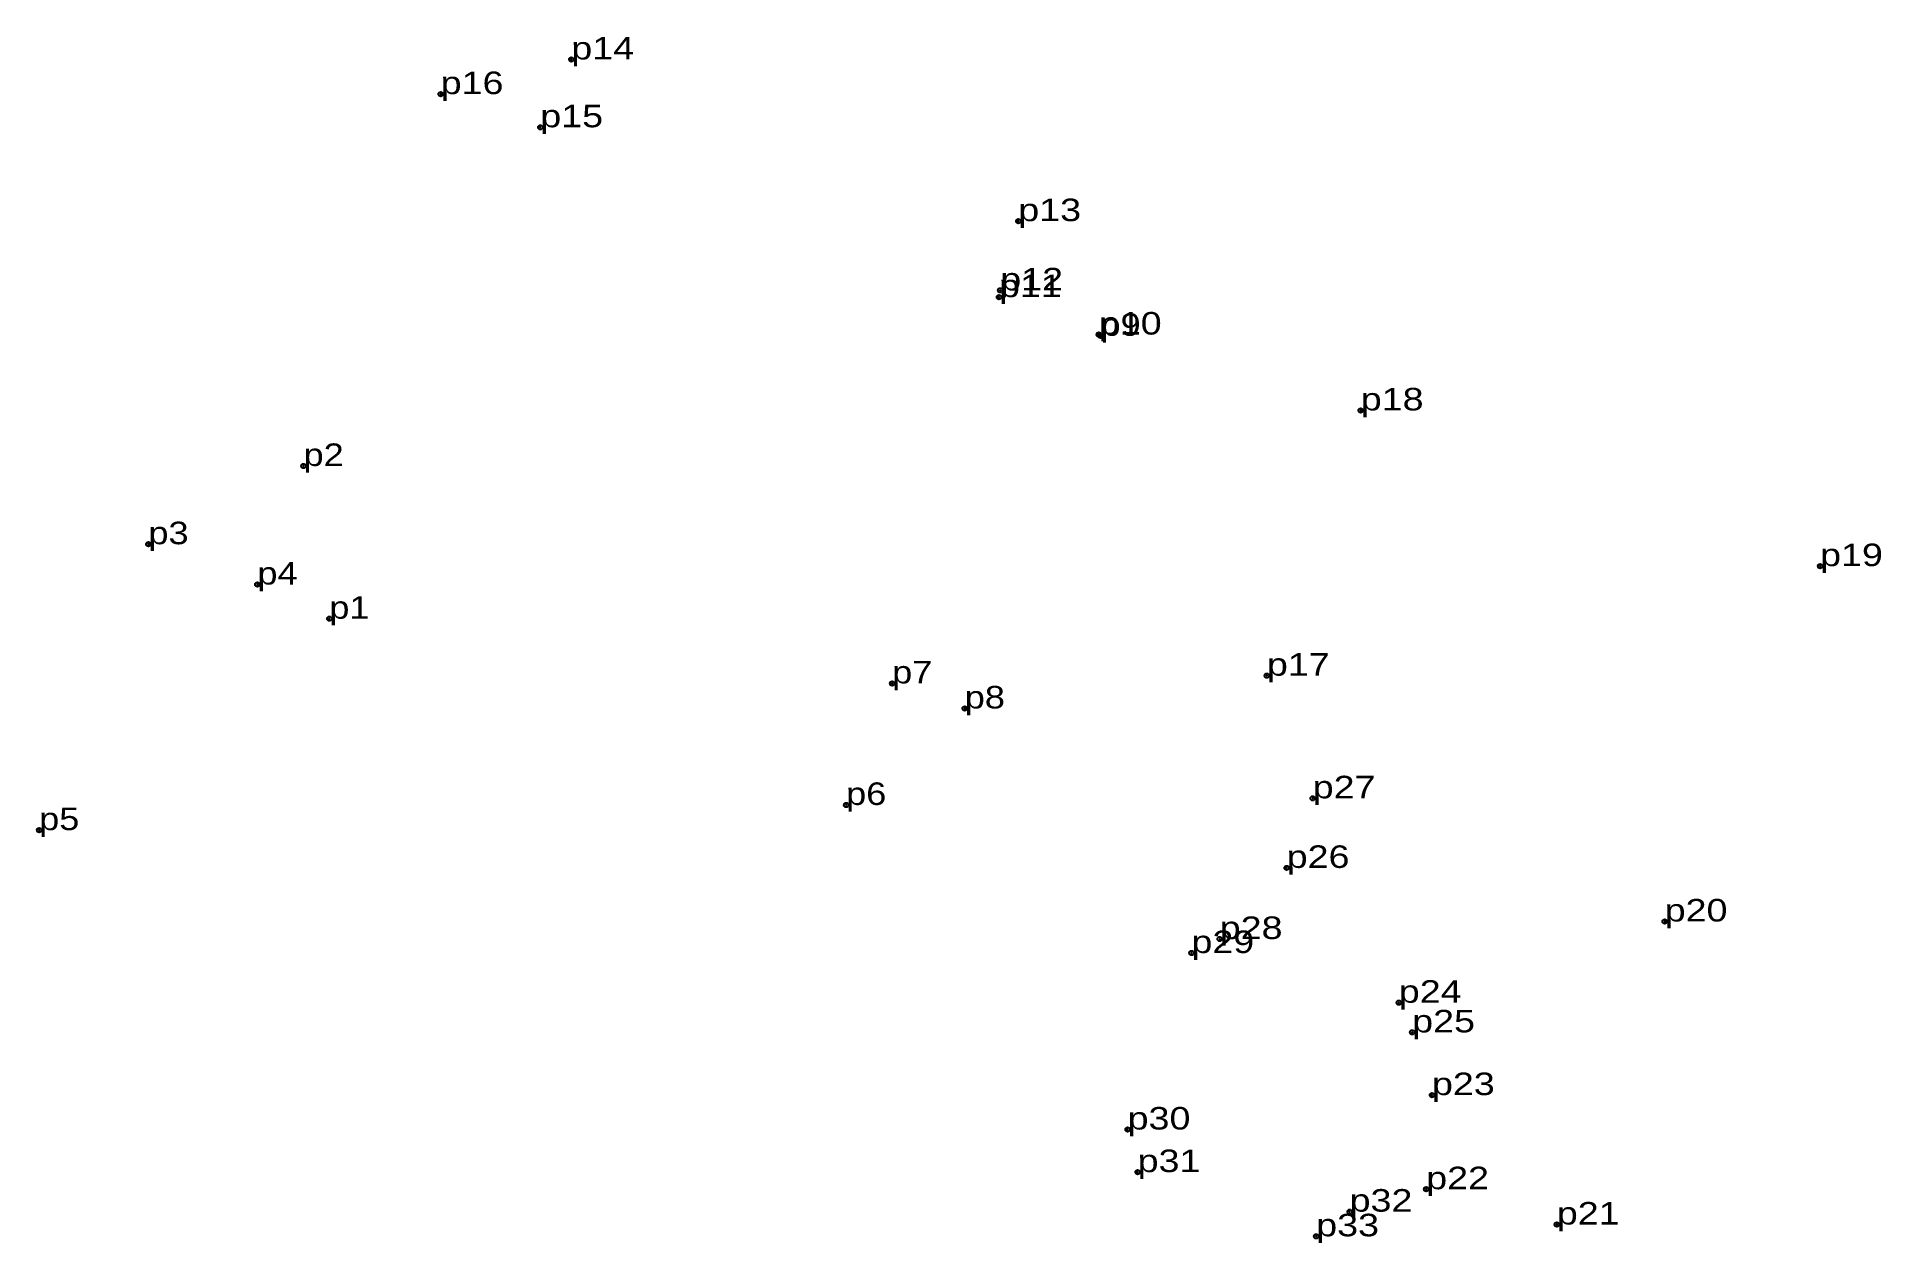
# Model space of a CAD drawing. Header units: metres. Extents: x 536657 to 536804, y 1837563 to 1837660.
import ezdxf

# ---------------------------------------------------------------- set-up
doc = ezdxf.new("R2010")
doc.units = ezdxf.units.M
doc.header["$LTSCALE"] = 0.72
doc.header["$PDMODE"] = 32
doc.header["$PDSIZE"] = 0.36
doc.layers.add('12', color=7, linetype='Continuous')
doc.layers.add('7', color=7, linetype='Continuous')

msp = doc.modelspace()

# ---------------------------------------------------------------- linework, layer by layer
at = {"layer": '7'}
for p in [(536699.6, 1837657.89), (536689.16, 1837655.12), (536697.12, 1837652.47), (536735.32, 1837644.97), (536733.88, 1837639.44), (536733.78, 1837638.9), (536741.76, 1837635.91), (536741.89, 1837635.81), (536762.69, 1837629.85), (536678.2, 1837625.41), (536665.8, 1837619.16), (536799.4, 1837617.41), (536674.51, 1837615.94), (536680.26, 1837613.21), (536725.24, 1837608.04), (536755.19, 1837608.66), (536731.04, 1837606.04), (536721.56, 1837598.33), (536758.85, 1837598.86), (536657.07, 1837596.32), (536756.77, 1837593.3), (536786.98, 1837589.02), (536751.42, 1837587.62), (536749.16, 1837586.5), (536765.73, 1837582.53), (536766.8, 1837580.16), (536768.38, 1837575.15), (536744.06, 1837572.4), (536744.86, 1837569), (536767.92, 1837567.63), (536761.8, 1837565.84), (536759.13, 1837563.87), (536778.36, 1837564.81)]:
    msp.add_point(p, dxfattribs=at)

# ---------------------------------------------------------------- texts
at = {"layer": '12'}
for s, width, p in [('p14', 1.25, (536699.6, 1837657.89)), ('p16', 1.25, (536689.16, 1837655.12)), ('p15', 1.25, (536697.12, 1837652.47)), ('p13', 1.25, (536735.32, 1837644.97)), ('p11', 1.25, (536733.78, 1837638.9)), ('p12', 1.25, (536733.88, 1837639.44)), ('p10', 1.25, (536741.76, 1837635.91)), ('p9', 1.2, (536741.89, 1837635.81)), ('p18', 1.25, (536762.69, 1837629.85)), ('p2', 1.2, (536678.2, 1837625.41)), ('p3', 1.2, (536665.8, 1837619.16)), ('p19', 1.25, (536799.4, 1837617.41)), ('p4', 1.2, (536674.51, 1837615.94)), ('p1', 1.2, (536680.26, 1837613.21)), ('p7', 1.2, (536725.24, 1837608.04)), ('p17', 1.25, (536755.19, 1837608.66)), ('p8', 1.2, (536731.04, 1837606.04)), ('p6', 1.2, (536721.56, 1837598.33)), ('p27', 1.25, (536758.85, 1837598.86)), ('p5', 1.2, (536657.07, 1837596.32)), ('p26', 1.25, (536756.77, 1837593.3)), ('p20', 1.25, (536786.98, 1837589.02)), ('p28', 1.25, (536751.42, 1837587.62)), ('p29', 1.25, (536749.16, 1837586.5)), ('p24', 1.25, (536765.73, 1837582.53)), ('p25', 1.25, (536766.8, 1837580.16)), ('p23', 1.25, (536768.38, 1837575.15)), ('p30', 1.25, (536744.06, 1837572.4)), ('p31', 1.25, (536744.86, 1837569)), ('p22', 1.25, (536767.92, 1837567.63)), ('p32', 1.25, (536761.8, 1837565.84)), ('p33', 1.25, (536759.13, 1837563.87)), ('p21', 1.25, (536778.36, 1837564.81))]:
    msp.add_text(s, height=1.8, dxfattribs=dict(at, width=width)).set_placement(p)

doc.saveas('drawing.dxf')
